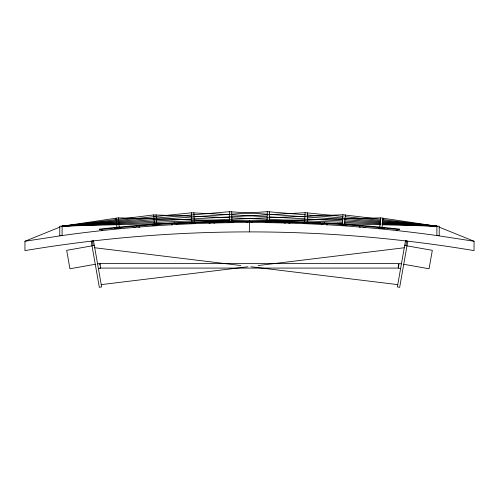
<?xml version="1.0" encoding="UTF-8"?>
<svg xmlns="http://www.w3.org/2000/svg" width="499" height="499" viewBox="0 0 499 499"><rect width="100%" height="100%" fill="white"/><g stroke="black" fill="none" stroke-linecap="round" stroke-linejoin="round"><path stroke-width="0.75" d="M267.133 221.032L267.264 211.676L305.232 214.795M269.472 221.063L269.603 211.707M304.733 222.043L305.12 212.693L343.106 216.479M307.066 222.136L307.459 212.792M342.283 224.095L342.932 214.757L380.681 219.273M344.616 224.257L345.264 214.919M379.764 227.182L380.675 217.87L436.887 226.19L439.226 226.19L439.226 235.547L436.887 235.547A1356.656 1356.656 0 0 0 62.113 235.547L59.774 235.547L59.774 226.19L380.675 217.87M382.097 227.407L383.001 218.1M405.83 245.658L406.641 241.048M439.033 227.057L474.05 241.254L474.05 250.61A1356.656 1356.656 0 0 0 24.95 250.61L24.95 241.254L59.967 227.057M94.323 245.452L66.679 250.33L69.929 268.755L95.272 264.289M97.573 263.884L99.875 263.478L398.308 263.478L398.308 268.082L400.616 268.487M98.384 268.487L100.692 268.082L99.875 263.478L99.875 265.013M24.95 241.254L62.113 235.547L62.113 226.19L118.325 217.87L154.154 218.805M191.853 216.217L153.736 214.919L62.113 226.19L342.932 214.757M101.228 284.617L247.953 266.772M258.164 265.53L404.271 247.76M229.596 214.676L191.541 212.792L62.113 226.19L305.12 212.693M114.651 228.361L121.631 227.681M115.824 228.399L120.484 227.943M101.272 230.694L102.438 230.582M134.038 227.507L135.204 227.394M267.483 214.202L229.397 211.707L62.113 226.19L267.264 211.676M152.101 225.143L159.1 224.662M153.274 225.211L157.94 224.887M138.666 227.101L139.832 227.02M171.506 224.824L172.673 224.743M189.626 222.966L196.637 222.673M190.799 223.065L195.471 222.866M176.141 224.55L177.313 224.5M209.031 223.184L210.204 223.134M227.201 221.824L234.212 221.731M228.367 221.955L233.045 221.893M213.678 223.041L214.844 223.022M246.593 222.579L247.76 222.566M99.875 268.082L398.308 268.082L399.125 263.478L401.427 263.884M264.788 221.731L271.799 221.824M265.955 221.893L270.633 221.955M251.24 222.566L252.407 222.579M284.156 223.022L285.322 223.041M155.713 218.849L191.541 219.785M193.88 219.841L229.708 220.776M232.041 220.839L248.402 221.269M249.955 221.307L266.316 221.737M268.649 221.793L303.698 222.71M307.596 222.81L320.838 223.159M322.391 223.196L342.645 223.727M344.204 223.77L380.812 224.725M382.365 224.768L436.887 226.19L436.887 235.547L474.05 241.254M194.186 216.31L229.97 217.764M231.524 217.832L267.308 219.286M268.861 219.348L305.425 220.839M306.979 220.901L342.763 222.361M344.316 222.423L380.101 223.876M381.66 223.939L436.887 226.19L382.222 219.466M302.363 222.673L309.374 222.966M303.529 222.866L308.201 223.065M288.796 223.134L289.969 223.184M321.687 224.5L322.859 224.55M231.149 214.763L266.859 216.747M269.192 216.878L304.901 218.861M307.234 218.986L342.944 220.97M344.497 221.057L380.213 223.041M382.54 223.172L436.887 226.19L382.633 220.57M339.9 224.662L346.899 225.143M341.06 224.887L345.726 225.211M326.327 224.743L327.494 224.824M359.168 227.02L360.334 227.101M269.036 214.314L304.783 216.84M307.116 217.009L342.863 219.535M344.416 219.647L380.163 222.174M382.49 222.342L436.887 226.19L382.677 221.494M306.779 214.926L343.181 218.075M344.728 218.213L380.35 221.294M377.369 227.681L384.349 228.361M378.516 227.943L383.176 228.399M363.796 227.394L364.962 227.507M396.562 230.582L397.728 230.694M345.433 216.722L380.313 220.333M94.729 247.76L240.836 265.53M251.047 266.772L397.772 284.617M404.677 245.452L432.321 250.33L429.071 268.755L403.666 264.277M92.359 241.048L93.17 245.658M118.325 217.87L119.236 227.182M115.999 218.1L116.903 227.407M156.068 214.757L156.717 224.095M153.736 214.919L154.384 224.257M193.88 212.693L194.267 222.043M191.541 212.792L191.934 222.136M231.736 211.676L231.867 221.032M229.397 211.707L229.528 221.063M249.5 222.542L249.5 231.898M249.506 220.789L249.5 221.369C199.363 221.481 149.257 224.263 99.413 229.696L99.357 229.116C199.057 218.119 299.943 218.119 399.643 229.116L399.587 229.696C349.743 224.263 299.637 221.481 249.5 221.369L249.494 220.789M287.1 221.307L287.093 221.893L287.118 221.307M324.681 222.872L324.656 223.452L324.699 222.872M362.205 225.473L362.162 226.059L362.218 225.473M405.487 240.849L397.366 286.919L399.668 287.324L407.789 241.254L405.487 240.849M93.513 240.849L91.211 241.254L99.332 287.324L101.634 286.919L93.513 240.849M136.838 226.059L136.782 225.473L136.838 226.059M174.344 223.452L174.301 222.872L174.344 223.452M211.907 221.893L211.882 221.307L211.907 221.893"/></g></svg>
